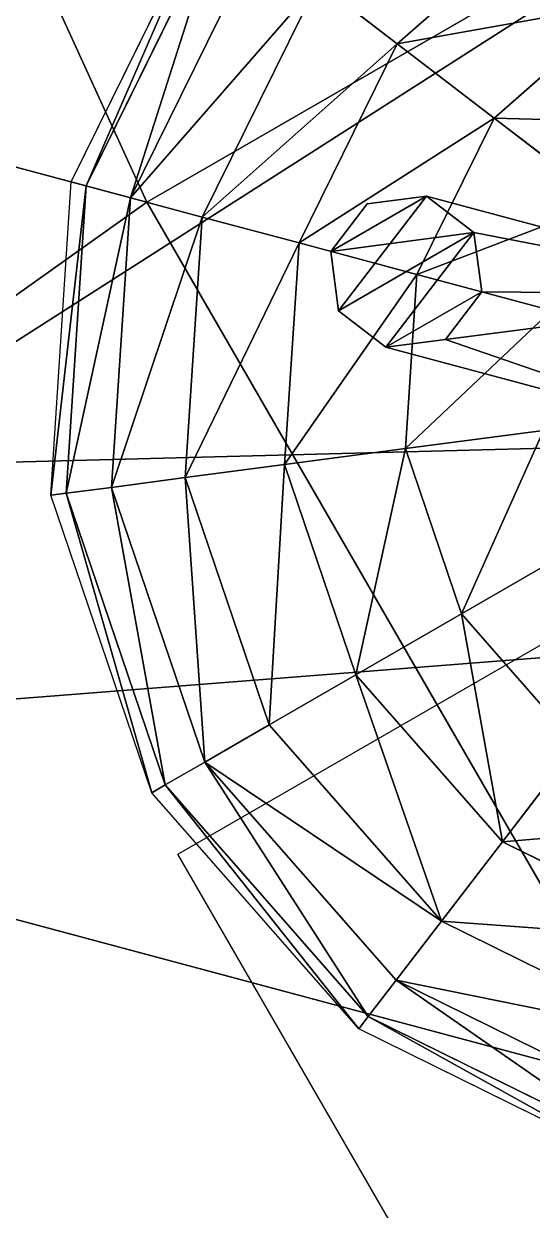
# Model space of a CAD drawing. Header units: inches. Extents: x -297 to 297, y -272 to 272.
# Drawn here: x -84.65 to -82.37, y 47.28 to 52.59 of the extents above; entities that cross this region are included whole.
import ezdxf

# ---------------------------------------------------------------- set-up
doc = ezdxf.new("R2010")
doc.units = ezdxf.units.IN
doc.header["$MEASUREMENT"] = 0
doc.layers.get('0').update_dxf_attribs({"true_color": 0xffffff})
for name, color, linetype, true_color in [('bg', 7, 'Continuous', 0xffffff), ('Google_Earth_Snapshot', 7, 'Continuous', 0x009987), ('Google_Earth_Terrain', 7, 'Continuous', 0x664400)]:
    doc.layers.add(name, color=color, linetype=linetype, true_color=true_color)

# ---------------------------------------------------------------- blocks, each defined once
blk = doc.blocks.new('Group_17')
for p, q in [((-8.2975, -1.2025, 24.7841), (-8.05, -1.1, 24.7841)), ((-8.2975, -1.2025, 43.7599), (-8.05, -1.1, 43.7599)), ((-8.05, -1.1, 24.7841), (-7.8025, -1.2025, 24.7841)), ((-8.05, -1.1, 24.7841), (-8.05, -1.1, 43.7599)), ((-8.05, -1.1, 43.7599), (-7.8025, -1.2025, 43.7599)), ((-8.4, -1.45, 24.7841), (-8.2975, -1.2025, 24.7841)), ((-8.4, -1.45, 43.7599), (-8.2975, -1.2025, 43.7599)), ((-8.2975, -1.2025, 24.7841), (-8.2975, -1.2025, 43.7599)), ((-7.8025, -1.2025, 24.7841), (-7.7, -1.45, 24.7841)), ((-7.8025, -1.2025, 24.7841), (-7.8025, -1.2025, 43.7599)), ((-7.8025, -1.2025, 43.7599), (-7.7, -1.45, 43.7599)), ((-8.2975, -1.6975, 24.7841), (-8.4, -1.45, 24.7841)), ((-8.4, -1.45, 24.7841), (-8.4, -1.45, 43.7599)), ((-8.2975, -1.6975, 43.7599), (-8.4, -1.45, 43.7599)), ((-7.7, -1.45, 24.7841), (-7.8025, -1.6975, 24.7841)), ((-7.7, -1.45, 43.7599), (-7.8025, -1.6975, 43.7599)), ((-7.7, -1.45, 43.7599), (-7.7, -1.45, 24.7841)), ((-8.05, -1.8, 24.7841), (-8.2975, -1.6975, 24.7841)), ((-8.2975, -1.6975, 24.7841), (-8.2975, -1.6975, 43.7599)), ((-8.05, -1.8, 43.7599), (-8.2975, -1.6975, 43.7599)), ((-7.8025, -1.6975, 24.7841), (-8.05, -1.8, 24.7841)), ((-7.8025, -1.6975, 43.7599), (-8.05, -1.8, 43.7599)), ((-7.8025, -1.6975, 43.7599), (-7.8025, -1.6975, 24.7841)), ((-8.05, -1.8, 24.7841), (-8.05, -1.8, 43.7599))]:
    blk.add_line(p, q)
mesh = blk.add_polyface()
corners = [(-8.2975, -1.2025, 24.7841), (-8.2975, -1.6975, 24.7841), (-8.4, -1.45, 24.7841), (-8.05, -1.1, 24.7841), (-8.05, -1.8, 24.7841), (-7.8025, -1.6975, 24.7841), (-7.8025, -1.2025, 24.7841), (-7.7, -1.45, 24.7841)]
mesh.append_faces([[corners[k] for k in face] for face in [(0, 1, 2), (5, 6, 7)]], dxfattribs={"vtx0": -1})
mesh.append_faces([[corners[k] for k in face] for face in [(1, 3, 4), (4, 3, 5)]], dxfattribs={"vtx0": -1, "vtx1": -1})
mesh.append_faces([[corners[k] for k in face] for face in [(1, 0, 3), (5, 3, 6)]], dxfattribs={"vtx0": -1, "vtx2": -1})
mesh = blk.add_polyface()
corners = [(-8.2975, -1.6975, 43.7599), (-8.2975, -1.2025, 43.7599), (-8.4, -1.45, 43.7599), (-8.05, -1.8, 43.7599), (-8.05, -1.1, 43.7599), (-7.8025, -1.6975, 43.7599), (-7.8025, -1.2025, 43.7599), (-7.7, -1.45, 43.7599)]
mesh.append_faces([[corners[k] for k in face] for face in [(0, 1, 2), (6, 5, 7)]], dxfattribs={"vtx0": -1})
mesh.append_faces([[corners[k] for k in face] for face in [(1, 3, 4), (4, 5, 6)]], dxfattribs={"vtx0": -1, "vtx1": -1})
mesh.append_faces([[corners[k] for k in face] for face in [(1, 0, 3), (4, 3, 5)]], dxfattribs={"vtx0": -1, "vtx2": -1})
mesh = blk.add_polyface()
corners = [(-8.2975, -1.2025, 43.7599), (-8.05, -1.1, 24.7841), (-8.2975, -1.2025, 24.7841), (-8.05, -1.1, 43.7599)]
mesh.append_faces([[corners[k] for k in face] for face in [(0, 1, 2), (1, 0, 3)]], dxfattribs={"vtx0": -1})
mesh = blk.add_polyface()
corners = [(-8.05, -1.1, 43.7599), (-7.8025, -1.2025, 24.7841), (-8.05, -1.1, 24.7841), (-7.8025, -1.2025, 43.7599)]
mesh.append_faces([[corners[k] for k in face] for face in [(0, 1, 2), (1, 0, 3)]], dxfattribs={"vtx0": -1})
mesh = blk.add_polyface()
corners = [(-8.2975, -1.2025, 43.7599), (-8.4, -1.45, 24.7841), (-8.4, -1.45, 43.7599), (-8.2975, -1.2025, 24.7841)]
mesh.append_faces([[corners[k] for k in face] for face in [(0, 1, 2), (1, 0, 3)]], dxfattribs={"vtx0": -1})
mesh = blk.add_polyface()
corners = [(-7.8025, -1.2025, 24.7841), (-7.7, -1.45, 43.7599), (-7.7, -1.45, 24.7841), (-7.8025, -1.2025, 43.7599)]
mesh.append_faces([[corners[k] for k in face] for face in [(0, 1, 2), (1, 0, 3)]], dxfattribs={"vtx0": -1})
mesh = blk.add_polyface()
corners = [(-8.4, -1.45, 43.7599), (-8.2975, -1.6975, 24.7841), (-8.2975, -1.6975, 43.7599), (-8.4, -1.45, 24.7841)]
mesh.append_faces([[corners[k] for k in face] for face in [(0, 1, 2), (1, 0, 3)]], dxfattribs={"vtx0": -1})
mesh = blk.add_polyface()
corners = [(-7.8025, -1.6975, 24.7841), (-7.7, -1.45, 43.7599), (-7.8025, -1.6975, 43.7599), (-7.7, -1.45, 24.7841)]
mesh.append_faces([[corners[k] for k in face] for face in [(0, 1, 2), (1, 0, 3)]], dxfattribs={"vtx0": -1})
mesh = blk.add_polyface()
corners = [(-8.05, -1.8, 43.7599), (-8.2975, -1.6975, 24.7841), (-8.05, -1.8, 24.7841), (-8.2975, -1.6975, 43.7599)]
mesh.append_faces([[corners[k] for k in face] for face in [(0, 1, 2), (1, 0, 3)]], dxfattribs={"vtx0": -1})
mesh = blk.add_polyface()
corners = [(-7.8025, -1.6975, 43.7599), (-8.05, -1.8, 24.7841), (-7.8025, -1.6975, 24.7841), (-8.05, -1.8, 43.7599)]
mesh.append_faces([[corners[k] for k in face] for face in [(0, 1, 2), (1, 0, 3)]], dxfattribs={"vtx0": -1})
blk = doc.blocks.new('Group_18')
for p, q in [((-8.9, 2.3, 24.7841), (-8.9, -2.3, 24.7841)), ((-8.9, 2.3, 20.24), (-8.9, -2.3, 20.24)), ((-8.9, -2.3, 20.24), (-13.1, -6.5, 16.78)), ((-8.9, -2.3, 24.7841), (-4.3, -2.3, 24.7841)), ((-8.9, -2.3, 20.24), (-4.3, -2.3, 20.24)), ((-8.9, -2.3, 24.7841), (-8.9, -2.3, 20.24)), ((-4.3, -2.3, -8.42), (-8.5, -6.5, -8.42)), ((-4.3, -2.3, 20.24), (-8.5, -6.5, 16.78))]:
    blk.add_line(p, q)
mesh = blk.add_polyface()
corners = [(-8.9, 2.3, -8.42), (-13.1, -6.5, -8.42), (-13.1, -1.9, -8.42), (-8.5, -6.5, -8.42), (-4.3, 2.3, -8.42), (-4.3, -2.3, -8.42)]
mesh.append_faces([[corners[k] for k in face] for face in [(0, 1, 2), (3, 4, 5)]], dxfattribs={"vtx0": -1})
mesh.append_faces([[corners[k] for k in face] for face in [(1, 0, 3)]], dxfattribs={"vtx0": -1, "vtx1": -1})
mesh.append_faces([[corners[k] for k in face] for face in [(3, 0, 4)]], dxfattribs={"vtx0": -1, "vtx2": -1})
at = {"color": 9, "true_color": 0xc6d1c6}
mesh = blk.add_polyface(dxfattribs=at)
corners = [(-8.9, -2.3, 20.24), (-13.1, -1.9, 16.78), (-13.1, -6.5, 16.78), (-8.9, 2.3, 20.24)]
mesh.append_faces([[corners[k] for k in face] for face in [(0, 1, 2), (1, 0, 3)]], dxfattribs={"vtx0": -1, "color": 9})
mesh = blk.add_polyface()
corners = [(-4.3, -2.3, 24.7841), (-8.9, 2.3, 24.7841), (-8.9, -2.3, 24.7841), (-4.3, 2.3, 24.7841)]
mesh.append_faces([[corners[k] for k in face] for face in [(0, 1, 2), (1, 0, 3)]], dxfattribs={"vtx0": -1})
mesh = blk.add_polyface()
corners = [(-8.9, 2.3, 24.7841), (-8.9, -2.3, 20.24), (-8.9, -2.3, 24.7841), (-8.9, 2.3, 20.24)]
mesh.append_faces([[corners[k] for k in face] for face in [(0, 1, 2), (1, 0, 3)]], dxfattribs={"vtx0": -1})
mesh = blk.add_polyface(dxfattribs=at)
corners = [(-8.5, -6.5, 16.78), (-8.9, -2.3, 20.24), (-13.1, -6.5, 16.78), (-4.3, -2.3, 20.24)]
mesh.append_faces([[corners[k] for k in face] for face in [(0, 1, 2), (1, 0, 3)]], dxfattribs={"vtx0": -1, "color": 9})
mesh = blk.add_polyface()
corners = [(-4.3, -2.3, 24.7841), (-8.9, -2.3, 20.24), (-4.3, -2.3, 20.24), (-8.9, -2.3, 24.7841)]
mesh.append_faces([[corners[k] for k in face] for face in [(0, 1, 2), (1, 0, 3)]], dxfattribs={"vtx0": -1})
mesh = blk.add_polyface()
corners = [(-4.3, -2.3, 20.24), (-8.5, -6.5, -8.42), (-4.3, -2.3, -8.42), (-8.5, -6.5, 16.78)]
mesh.append_faces([[corners[k] for k in face] for face in [(0, 1, 2), (1, 0, 3)]], dxfattribs={"vtx0": -1})
blk = doc.blocks.new('Group_19')
for p, q in [((-8.2975, -1.2025, 29.7411), (-7.095, 0, 29.7411)), ((-8.2975, -1.2025, 32.2411), (-7.095, 0, 32.2411)), ((-6.6, -0.495, 29.7411), (-7.8025, -1.6975, 29.7411)), ((-6.6, -0.495, 32.2411), (-7.8025, -1.6975, 32.2411)), ((-8.05, -1.1, 29.7411), (-8.2975, -1.2025, 29.7411)), ((-8.05, -1.1, 32.2411), (-8.2975, -1.2025, 32.2411)), ((-7.8025, -1.2025, 29.7411), (-8.05, -1.1, 29.7411)), ((-8.05, -1.1, 32.2411), (-8.05, -1.1, 29.7411)), ((-7.8025, -1.2025, 32.2411), (-8.05, -1.1, 32.2411)), ((-8.2975, -1.2025, 29.7411), (-8.2975, -1.2025, 32.2411)), ((-7.7, -1.45, 29.7411), (-7.8025, -1.2025, 29.7411)), ((-7.8025, -1.2025, 32.2411), (-7.8025, -1.2025, 29.7411)), ((-7.7, -1.45, 32.2411), (-7.8025, -1.2025, 32.2411)), ((-7.8025, -1.6975, 29.7411), (-7.7, -1.45, 29.7411)), ((-7.8025, -1.6975, 32.2411), (-7.7, -1.45, 32.2411)), ((-7.7, -1.45, 32.2411), (-7.7, -1.45, 29.7411)), ((-7.8025, -1.6975, 32.2411), (-7.8025, -1.6975, 29.7411))]:
    blk.add_line(p, q)
mesh = blk.add_polyface()
corners = [(-7.095, 0, 29.7411), (-8.05, -1.1, 29.7411), (-8.2975, -1.2025, 29.7411), (-7.8025, -1.2025, 29.7411), (-7.7, -1.45, 29.7411), (-6.6, 0.495, 29.7411), (-7.7, 1.45, 29.7411), (-7.8025, 1.6975, 29.7411), (-8.05, 1.1, 29.7411), (-8.2975, 1.2025, 29.7411), (-7.8025, 1.2025, 29.7411), (-6.6, -0.495, 29.7411), (-7.8025, -1.6975, 29.7411), (-5.3975, 1.6975, 29.7411), (-6.105, 0, 29.7411), (-5.5, 1.45, 29.7411), (-5.15, 1.1, 29.7411), (-4.9025, 1.2025, 29.7411), (-5.3975, 1.2025, 29.7411), (-5.3975, -1.2025, 29.7411), (-5.5, -1.45, 29.7411), (-5.15, -1.1, 29.7411), (-4.9025, -1.2025, 29.7411), (-5.3975, -1.6975, 29.7411)]
mesh.append_faces([[corners[k] for k in face] for face in [(0, 1, 2), (5, 6, 7), (8, 0, 9), (4, 11, 12), (14, 16, 17), (21, 14, 22)]], dxfattribs={"vtx0": -1})
mesh.append_faces([[corners[k] for k in face] for face in [(1, 0, 3), (3, 0, 4), (16, 14, 18), (18, 14, 15), (19, 14, 21), (23, 14, 20)]], dxfattribs={"vtx0": -1, "vtx1": -1})
mesh.append_faces([[corners[k] for k in face] for face in [(6, 5, 0), (11, 4, 0), (11, 0, 5), (11, 13, 14)]], dxfattribs={"vtx0": -1, "vtx1": -1, "vtx2": -1})
mesh.append_faces([[corners[k] for k in face] for face in [(0, 8, 10), (0, 10, 6), (11, 5, 13), (14, 13, 15), (14, 19, 20), (14, 23, 11)]], dxfattribs={"vtx0": -1, "vtx2": -1})
mesh = blk.add_polyface()
corners = [(-7.095, 0, 32.2411), (-8.05, 1.1, 32.2411), (-8.2975, 1.2025, 32.2411), (-7.8025, 1.2025, 32.2411), (-7.7, 1.45, 32.2411), (-6.6, -0.495, 32.2411), (-7.7, -1.45, 32.2411), (-7.8025, -1.6975, 32.2411), (-8.05, -1.1, 32.2411), (-8.2975, -1.2025, 32.2411), (-7.8025, -1.2025, 32.2411), (-6.6, 0.495, 32.2411), (-7.8025, 1.6975, 32.2411), (-5.3975, -1.6975, 32.2411), (-6.105, 0, 32.2411), (-5.5, -1.45, 32.2411), (-5.15, -1.1, 32.2411), (-4.9025, -1.2025, 32.2411), (-5.3975, -1.2025, 32.2411), (-5.3975, 1.2025, 32.2411), (-5.5, 1.45, 32.2411), (-5.15, 1.1, 32.2411), (-4.9025, 1.2025, 32.2411), (-5.3975, 1.6975, 32.2411)]
mesh.append_faces([[corners[k] for k in face] for face in [(0, 1, 2), (5, 6, 7), (8, 0, 9), (4, 11, 12), (14, 16, 17), (21, 14, 22)]], dxfattribs={"vtx0": -1})
mesh.append_faces([[corners[k] for k in face] for face in [(1, 0, 3), (3, 0, 4), (16, 14, 18), (18, 14, 15), (19, 14, 21), (23, 14, 20)]], dxfattribs={"vtx0": -1, "vtx1": -1})
mesh.append_faces([[corners[k] for k in face] for face in [(6, 5, 0), (11, 4, 0), (11, 0, 5), (11, 13, 14)]], dxfattribs={"vtx0": -1, "vtx1": -1, "vtx2": -1})
mesh.append_faces([[corners[k] for k in face] for face in [(0, 8, 10), (0, 10, 6), (11, 5, 13), (14, 13, 15), (14, 19, 20), (14, 23, 11)]], dxfattribs={"vtx0": -1, "vtx2": -1})
mesh = blk.add_polyface()
corners = [(-8.2975, -1.2025, 32.2411), (-7.095, 0, 29.7411), (-8.2975, -1.2025, 29.7411), (-7.095, 0, 32.2411)]
mesh.append_faces([[corners[k] for k in face] for face in [(0, 1, 2), (1, 0, 3)]], dxfattribs={"vtx0": -1})
mesh = blk.add_polyface()
corners = [(-6.6, -0.495, 32.2411), (-7.8025, -1.6975, 29.7411), (-6.6, -0.495, 29.7411), (-7.8025, -1.6975, 32.2411)]
mesh.append_faces([[corners[k] for k in face] for face in [(0, 1, 2), (1, 0, 3)]], dxfattribs={"vtx0": -1})
mesh = blk.add_polyface()
corners = [(-8.05, -1.1, 32.2411), (-8.2975, -1.2025, 29.7411), (-8.05, -1.1, 29.7411), (-8.2975, -1.2025, 32.2411)]
mesh.append_faces([[corners[k] for k in face] for face in [(0, 1, 2), (1, 0, 3)]], dxfattribs={"vtx0": -1})
mesh = blk.add_polyface()
corners = [(-7.8025, -1.2025, 32.2411), (-8.05, -1.1, 29.7411), (-7.8025, -1.2025, 29.7411), (-8.05, -1.1, 32.2411)]
mesh.append_faces([[corners[k] for k in face] for face in [(0, 1, 2), (1, 0, 3)]], dxfattribs={"vtx0": -1})
mesh = blk.add_polyface()
corners = [(-7.8025, -1.2025, 32.2411), (-7.7, -1.45, 29.7411), (-7.7, -1.45, 32.2411), (-7.8025, -1.2025, 29.7411)]
mesh.append_faces([[corners[k] for k in face] for face in [(0, 1, 2), (1, 0, 3)]], dxfattribs={"vtx0": -1})
mesh = blk.add_polyface()
corners = [(-7.8025, -1.6975, 32.2411), (-7.7, -1.45, 29.7411), (-7.8025, -1.6975, 29.7411), (-7.7, -1.45, 32.2411)]
mesh.append_faces([[corners[k] for k in face] for face in [(0, 1, 2), (1, 0, 3)]], dxfattribs={"vtx0": -1})
blk = doc.blocks.new('SCHOTEL_toren')
at = {"color": 7, "true_color": 0xffffff}
for p, q in [((-8.9533, -0.9748, 44.0664), (-9.1472, 0, 44.0664)), ((-8.449, -0.7659, 43.8424), (-8.6013, 0, 43.8424)), ((-7.8736, -0.5275, 43.6759), (-8.449, -0.7659, 43.8424)), ((-8.449, -0.7659, 43.8424), (-8.9533, -0.9748, 44.0664)), ((-8.0152, -1.4152, 43.8424), (-8.449, -0.7659, 43.8424)), ((-8.9533, -0.9748, 44.0664), (-9.3672, -1.1462, 44.3393)), ((-8.4012, -1.8012, 44.0664), (-8.9533, -0.9748, 44.0664)), ((-7.5748, -0.9748, 43.6759), (-8.0152, -1.4152, 43.8424)), ((-8.7179, -2.1179, 44.3393), (-9.3672, -1.1462, 44.3393)), ((-8.9533, -2.3533, 44.6507), (-9.6748, -1.2736, 44.6507)), ((-7.1275, -1.2736, 43.6759), (-7.3659, -1.849, 43.8424)), ((-9.1472, -2.5472, 45.34), (-9.9281, -1.3786, 45.34)), ((-9.0983, -2.4983, 44.9886), (-9.8642, -1.3521, 44.9886)), ((-6.6, -1.3786, 43.6759), (-6.6, -2.0013, 43.8424)), ((-8.0152, -1.4152, 43.8424), (-8.4012, -1.8012, 44.0664)), ((-7.3659, -1.849, 43.8424), (-8.0152, -1.4152, 43.8424)), ((-8.4012, -1.8012, 44.0664), (-8.7179, -2.1179, 44.3393)), ((-7.5748, -2.3533, 44.0664), (-8.4012, -1.8012, 44.0664)), ((-4.7988, -1.8012, 44.0664), (-5.6252, -2.3533, 44.0664)), ((-7.3659, -1.849, 43.8424), (-7.5748, -2.3533, 44.0664)), ((-6.6, -2.0013, 43.8424), (-7.3659, -1.849, 43.8424)), ((-5.8341, -1.849, 43.8424), (-6.6, -2.0013, 43.8424)), ((-5.8341, -1.849, 43.8424), (-5.6252, -2.3533, 44.0664)), ((-6.6, -2.0013, 43.8424), (-6.6, -2.5472, 44.0664)), ((-8.7179, -2.1179, 44.3393), (-8.9533, -2.3533, 44.6507)), ((-7.7462, -2.7672, 44.3393), (-8.7179, -2.1179, 44.3393)), ((-4.4821, -2.1179, 44.3393), (-5.4538, -2.7672, 44.3393)), ((-8.9533, -2.3533, 44.6507), (-9.0983, -2.4983, 44.9886)), ((-7.8736, -3.0748, 44.6507), (-8.9533, -2.3533, 44.6507)), ((-7.5748, -2.3533, 44.0664), (-7.7462, -2.7672, 44.3393)), ((-6.6, -2.5472, 44.0664), (-7.5748, -2.3533, 44.0664)), ((-5.6252, -2.3533, 44.0664), (-6.6, -2.5472, 44.0664)), ((-5.6252, -2.3533, 44.0664), (-5.4538, -2.7672, 44.3393)), ((-4.2467, -2.3533, 44.6507), (-5.3264, -3.0748, 44.6507)), ((-9.0983, -2.4983, 44.9886), (-9.1472, -2.5472, 45.34)), ((-7.9786, -3.3281, 45.34), (-9.1472, -2.5472, 45.34)), ((-7.9521, -3.2642, 44.9886), (-9.0983, -2.4983, 44.9886)), ((-6.6, -2.5472, 44.0664), (-6.6, -2.9952, 44.3393)), ((-4.1017, -2.4983, 44.9886), (-5.2479, -3.2642, 44.9886)), ((-4.0528, -2.5472, 45.34), (-5.2214, -3.3281, 45.34)), ((-7.7462, -2.7672, 44.3393), (-7.8736, -3.0748, 44.6507)), ((-6.6, -2.9952, 44.3393), (-7.7462, -2.7672, 44.3393)), ((-5.4538, -2.7672, 44.3393), (-6.6, -2.9952, 44.3393)), ((-5.4538, -2.7672, 44.3393), (-5.3264, -3.0748, 44.6507)), ((-6.6, -2.9952, 44.3393), (-6.6, -3.3281, 44.6507)), ((-7.8736, -3.0748, 44.6507), (-7.9521, -3.2642, 44.9886)), ((-6.6, -3.3281, 44.6507), (-7.8736, -3.0748, 44.6507)), ((-5.3264, -3.0748, 44.6507), (-6.6, -3.3281, 44.6507)), ((-5.3264, -3.0748, 44.6507), (-5.2479, -3.2642, 44.9886)), ((-7.9521, -3.2642, 44.9886), (-7.9786, -3.3281, 45.34)), ((-6.6, -3.5331, 44.9886), (-7.9521, -3.2642, 44.9886)), ((-5.2479, -3.2642, 44.9886), (-6.6, -3.5331, 44.9886)), ((-5.2479, -3.2642, 44.9886), (-5.2214, -3.3281, 45.34)), ((-6.6, -3.6023, 45.34), (-7.9786, -3.3281, 45.34)), ((-6.6, -3.3281, 44.6507), (-6.6, -3.5331, 44.9886)), ((-5.2214, -3.3281, 45.34), (-6.6, -3.6023, 45.34)), ((-6.6, -3.5331, 44.9886), (-6.6, -3.6023, 45.34))]:
    blk.add_line(p, q, dxfattribs=at)
at = {"color": 9, "true_color": 0xc8c8c8}
blk.add_blockref('Group_18', (0, 0), dxfattribs=at)
at = {"color": 7, "true_color": 0xffffff}
blk.add_blockref('Group_17', (0, 0), dxfattribs=at)
blk.add_blockref('Group_19', (0, 0))
mesh = blk.add_polyface(dxfattribs=at)
corners = [(-9.1472, 0, 44.0664), (-9.3672, -1.1462, 44.3393), (-9.5952, 0, 44.3393), (-8.9533, -0.9748, 44.0664)]
mesh.append_faces([[corners[k] for k in face] for face in [(0, 1, 2), (1, 0, 3)]], dxfattribs={"vtx0": -1, "color": 7})
mesh = blk.add_polyface(dxfattribs=at)
corners = [(-8.6013, 0, 43.8424), (-8.9533, -0.9748, 44.0664), (-9.1472, 0, 44.0664), (-8.449, -0.7659, 43.8424)]
mesh.append_faces([[corners[k] for k in face] for face in [(0, 1, 2), (1, 0, 3)]], dxfattribs={"vtx0": -1, "color": 7})
mesh = blk.add_polyface(dxfattribs=at)
corners = [(-7.9786, 0, 43.6759), (-8.449, -0.7659, 43.8424), (-8.6013, 0, 43.8424), (-7.8736, -0.5275, 43.6759)]
mesh.append_faces([[corners[k] for k in face] for face in [(0, 1, 2), (1, 0, 3)]], dxfattribs={"vtx0": -1, "color": 7})
mesh = blk.add_polyface(dxfattribs=at)
corners = [(-7.8736, -0.5275, 43.6759), (-8.0152, -1.4152, 43.8424), (-8.449, -0.7659, 43.8424), (-7.5748, -0.9748, 43.6759)]
mesh.append_faces([[corners[k] for k in face] for face in [(0, 1, 2), (1, 0, 3)]], dxfattribs={"vtx0": -1, "color": 7})
mesh = blk.add_polyface(dxfattribs=at)
corners = [(-8.449, -0.7659, 43.8424), (-8.4012, -1.8012, 44.0664), (-8.9533, -0.9748, 44.0664), (-8.0152, -1.4152, 43.8424)]
mesh.append_faces([[corners[k] for k in face] for face in [(0, 1, 2), (1, 0, 3)]], dxfattribs={"vtx0": -1, "color": 7})
mesh = blk.add_polyface(dxfattribs=at)
corners = [(-8.9533, -0.9748, 44.0664), (-8.7179, -2.1179, 44.3393), (-9.3672, -1.1462, 44.3393), (-8.4012, -1.8012, 44.0664)]
mesh.append_faces([[corners[k] for k in face] for face in [(0, 1, 2), (1, 0, 3)]], dxfattribs={"vtx0": -1, "color": 7})
mesh = blk.add_polyface(dxfattribs=at)
corners = [(-7.5748, -0.9748, 43.6759), (-7.3659, -1.849, 43.8424), (-8.0152, -1.4152, 43.8424), (-7.1275, -1.2736, 43.6759)]
mesh.append_faces([[corners[k] for k in face] for face in [(0, 1, 2), (1, 0, 3)]], dxfattribs={"vtx0": -1, "color": 7})
mesh = blk.add_polyface(dxfattribs=at)
corners = [(-9.3672, -1.1462, 44.3393), (-8.9533, -2.3533, 44.6507), (-9.6748, -1.2736, 44.6507), (-8.7179, -2.1179, 44.3393)]
mesh.append_faces([[corners[k] for k in face] for face in [(0, 1, 2), (1, 0, 3)]], dxfattribs={"vtx0": -1, "color": 7})
mesh = blk.add_polyface(dxfattribs=at)
corners = [(-9.8642, -1.3521, 44.9886), (-8.9533, -2.3533, 44.6507), (-9.0983, -2.4983, 44.9886), (-9.6748, -1.2736, 44.6507)]
mesh.append_faces([[corners[k] for k in face] for face in [(0, 1, 2), (1, 0, 3)]], dxfattribs={"vtx0": -1, "color": 7})
mesh = blk.add_polyface(dxfattribs=at)
corners = [(-7.1275, -1.2736, 43.6759), (-6.6, -2.0013, 43.8424), (-7.3659, -1.849, 43.8424), (-6.6, -1.3786, 43.6759)]
mesh.append_faces([[corners[k] for k in face] for face in [(0, 1, 2), (1, 0, 3)]], dxfattribs={"vtx0": -1, "color": 7})
mesh = blk.add_polyface(dxfattribs=at)
corners = [(-6.6, -1.3786, 43.6759), (-5.8341, -1.849, 43.8424), (-6.6, -2.0013, 43.8424), (-6.0725, -1.2736, 43.6759)]
mesh.append_faces([[corners[k] for k in face] for face in [(0, 1, 2), (1, 0, 3)]], dxfattribs={"vtx0": -1, "color": 7})
mesh = blk.add_polyface(dxfattribs=at)
corners = [(-9.9281, -1.3786, 45.34), (-9.0983, -2.4983, 44.9886), (-9.1472, -2.5472, 45.34), (-9.8642, -1.3521, 44.9886)]
mesh.append_faces([[corners[k] for k in face] for face in [(0, 1, 2), (1, 0, 3)]], dxfattribs={"vtx0": -1, "color": 7})
mesh = blk.add_polyface(dxfattribs=at)
corners = [(-8.0152, -1.4152, 43.8424), (-7.5748, -2.3533, 44.0664), (-8.4012, -1.8012, 44.0664), (-7.3659, -1.849, 43.8424)]
mesh.append_faces([[corners[k] for k in face] for face in [(0, 1, 2), (1, 0, 3)]], dxfattribs={"vtx0": -1, "color": 7})
mesh = blk.add_polyface(dxfattribs=at)
corners = [(-5.1848, -1.4152, 43.8424), (-5.6252, -2.3533, 44.0664), (-5.8341, -1.849, 43.8424), (-4.7988, -1.8012, 44.0664)]
mesh.append_faces([[corners[k] for k in face] for face in [(0, 1, 2), (1, 0, 3)]], dxfattribs={"vtx0": -1, "color": 7})
mesh = blk.add_polyface(dxfattribs=at)
corners = [(-8.4012, -1.8012, 44.0664), (-7.7462, -2.7672, 44.3393), (-8.7179, -2.1179, 44.3393), (-7.5748, -2.3533, 44.0664)]
mesh.append_faces([[corners[k] for k in face] for face in [(0, 1, 2), (1, 0, 3)]], dxfattribs={"vtx0": -1, "color": 7})
mesh = blk.add_polyface(dxfattribs=at)
corners = [(-4.7988, -1.8012, 44.0664), (-5.4538, -2.7672, 44.3393), (-5.6252, -2.3533, 44.0664), (-4.4821, -2.1179, 44.3393)]
mesh.append_faces([[corners[k] for k in face] for face in [(0, 1, 2), (1, 0, 3)]], dxfattribs={"vtx0": -1, "color": 7})
mesh = blk.add_polyface(dxfattribs=at)
corners = [(-7.3659, -1.849, 43.8424), (-6.6, -2.5472, 44.0664), (-7.5748, -2.3533, 44.0664), (-6.6, -2.0013, 43.8424)]
mesh.append_faces([[corners[k] for k in face] for face in [(0, 1, 2), (1, 0, 3)]], dxfattribs={"vtx0": -1, "color": 7})
mesh = blk.add_polyface(dxfattribs=at)
corners = [(-6.6, -2.0013, 43.8424), (-5.6252, -2.3533, 44.0664), (-6.6, -2.5472, 44.0664), (-5.8341, -1.849, 43.8424)]
mesh.append_faces([[corners[k] for k in face] for face in [(0, 1, 2), (1, 0, 3)]], dxfattribs={"vtx0": -1, "color": 7})
mesh = blk.add_polyface(dxfattribs=at)
corners = [(-8.7179, -2.1179, 44.3393), (-7.8736, -3.0748, 44.6507), (-8.9533, -2.3533, 44.6507), (-7.7462, -2.7672, 44.3393)]
mesh.append_faces([[corners[k] for k in face] for face in [(0, 1, 2), (1, 0, 3)]], dxfattribs={"vtx0": -1, "color": 7})
mesh = blk.add_polyface(dxfattribs=at)
corners = [(-4.4821, -2.1179, 44.3393), (-5.3264, -3.0748, 44.6507), (-5.4538, -2.7672, 44.3393), (-4.2467, -2.3533, 44.6507)]
mesh.append_faces([[corners[k] for k in face] for face in [(0, 1, 2), (1, 0, 3)]], dxfattribs={"vtx0": -1, "color": 7})
mesh = blk.add_polyface(dxfattribs=at)
corners = [(-7.9521, -3.2642, 44.9886), (-8.9533, -2.3533, 44.6507), (-7.8736, -3.0748, 44.6507), (-9.0983, -2.4983, 44.9886)]
mesh.append_faces([[corners[k] for k in face] for face in [(0, 1, 2), (1, 0, 3)]], dxfattribs={"vtx0": -1, "color": 7})
mesh = blk.add_polyface(dxfattribs=at)
corners = [(-7.5748, -2.3533, 44.0664), (-6.6, -2.9952, 44.3393), (-7.7462, -2.7672, 44.3393), (-6.6, -2.5472, 44.0664)]
mesh.append_faces([[corners[k] for k in face] for face in [(0, 1, 2), (1, 0, 3)]], dxfattribs={"vtx0": -1, "color": 7})
mesh = blk.add_polyface(dxfattribs=at)
corners = [(-6.6, -2.5472, 44.0664), (-5.4538, -2.7672, 44.3393), (-6.6, -2.9952, 44.3393), (-5.6252, -2.3533, 44.0664)]
mesh.append_faces([[corners[k] for k in face] for face in [(0, 1, 2), (1, 0, 3)]], dxfattribs={"vtx0": -1, "color": 7})
mesh = blk.add_polyface(dxfattribs=at)
corners = [(-4.1017, -2.4983, 44.9886), (-5.3264, -3.0748, 44.6507), (-4.2467, -2.3533, 44.6507), (-5.2479, -3.2642, 44.9886)]
mesh.append_faces([[corners[k] for k in face] for face in [(0, 1, 2), (1, 0, 3)]], dxfattribs={"vtx0": -1, "color": 7})
mesh = blk.add_polyface(dxfattribs=at)
corners = [(-7.9786, -3.3281, 45.34), (-9.0983, -2.4983, 44.9886), (-7.9521, -3.2642, 44.9886), (-9.1472, -2.5472, 45.34)]
mesh.append_faces([[corners[k] for k in face] for face in [(0, 1, 2), (1, 0, 3)]], dxfattribs={"vtx0": -1, "color": 7})
mesh = blk.add_polyface(dxfattribs=at)
corners = [(-4.0528, -2.5472, 45.34), (-5.2479, -3.2642, 44.9886), (-4.1017, -2.4983, 44.9886), (-5.2214, -3.3281, 45.34)]
mesh.append_faces([[corners[k] for k in face] for face in [(0, 1, 2), (1, 0, 3)]], dxfattribs={"vtx0": -1, "color": 7})
mesh = blk.add_polyface(dxfattribs=at)
corners = [(-7.7462, -2.7672, 44.3393), (-6.6, -3.3281, 44.6507), (-7.8736, -3.0748, 44.6507), (-6.6, -2.9952, 44.3393)]
mesh.append_faces([[corners[k] for k in face] for face in [(0, 1, 2), (1, 0, 3)]], dxfattribs={"vtx0": -1, "color": 7})
mesh = blk.add_polyface(dxfattribs=at)
corners = [(-5.4538, -2.7672, 44.3393), (-6.6, -3.3281, 44.6507), (-6.6, -2.9952, 44.3393), (-5.3264, -3.0748, 44.6507)]
mesh.append_faces([[corners[k] for k in face] for face in [(0, 1, 2), (1, 0, 3)]], dxfattribs={"vtx0": -1, "color": 7})
mesh = blk.add_polyface(dxfattribs=at)
corners = [(-6.6, -3.5331, 44.9886), (-7.8736, -3.0748, 44.6507), (-6.6, -3.3281, 44.6507), (-7.9521, -3.2642, 44.9886)]
mesh.append_faces([[corners[k] for k in face] for face in [(0, 1, 2), (1, 0, 3)]], dxfattribs={"vtx0": -1, "color": 7})
mesh = blk.add_polyface(dxfattribs=at)
corners = [(-5.2479, -3.2642, 44.9886), (-6.6, -3.3281, 44.6507), (-5.3264, -3.0748, 44.6507), (-6.6, -3.5331, 44.9886)]
mesh.append_faces([[corners[k] for k in face] for face in [(0, 1, 2), (1, 0, 3)]], dxfattribs={"vtx0": -1, "color": 7})
mesh = blk.add_polyface(dxfattribs=at)
corners = [(-6.6, -3.6023, 45.34), (-7.9521, -3.2642, 44.9886), (-6.6, -3.5331, 44.9886), (-7.9786, -3.3281, 45.34)]
mesh.append_faces([[corners[k] for k in face] for face in [(0, 1, 2), (1, 0, 3)]], dxfattribs={"vtx0": -1, "color": 7})
mesh = blk.add_polyface(dxfattribs=at)
corners = [(-5.2214, -3.3281, 45.34), (-6.6, -3.5331, 44.9886), (-5.2479, -3.2642, 44.9886), (-6.6, -3.6023, 45.34)]
mesh.append_faces([[corners[k] for k in face] for face in [(0, 1, 2), (1, 0, 3)]], dxfattribs={"vtx0": -1, "color": 7})
blk = doc.blocks.new('Google_Earth_Terrain')
at = {"color": 8, "true_color": 0x7c7c7c}
mesh = blk.add_polyface(dxfattribs=at)
corners = [(-59.4246, 51.2932), (-60.8055, 104.1045), (-118.8494, 102.5868)]
mesh.append_faces([[corners[k] for k in face] for face in [(0, 1, 2)]], dxfattribs={"color": 8})
mesh = blk.add_polyface(dxfattribs=at)
corners = [(-59.4246, 51.2932), (-118.8494, 102.5868), (-117.4684, 49.7755, 0)]
mesh.append_faces([[corners[k] for k in face] for face in [(0, 1, 2)]], dxfattribs={"color": 8})
mesh = blk.add_polyface(dxfattribs=at)
corners = [(-58.0437, -1.5179, 0), (-59.4246, 51.2932), (-117.4684, 49.7755, 0)]
mesh.append_faces([[corners[k] for k in face] for face in [(0, 1, 2)]], dxfattribs={"color": 8})
mesh = blk.add_polyface(dxfattribs=at)
corners = [(-58.0437, -1.5179, 0), (-117.4684, 49.7755, 0), (-116.0875, -3.0357, 0)]
mesh.append_faces([[corners[k] for k in face] for face in [(0, 1, 2)]], dxfattribs={"color": 8})
blk = doc.blocks.new('Google_Earth_Snapshot')
at = {"color": 8, "true_color": 0x7c7c7c}
mesh = blk.add_polyface(dxfattribs=at)
corners = [(-283.3208, -271.6507), (283.3209, 271.6514), (-297.1296, 256.472), (297.1296, -256.4723)]
mesh.append_faces([[corners[k] for k in face] for face in [(0, 1, 2), (1, 0, 3)]], dxfattribs={"vtx0": -1, "color": 8})

msp = doc.modelspace()

# ---------------------------------------------------------------- linework, layer by layer
at = {"layer": 'bg', "color": 9, "true_color": 0xc8c8c8}
for p, q in [((-83.956, 48.8775), (-79.9723, 51.1775)), ((-81.656, 44.8937), (-83.956, 48.8775))]:
    msp.add_line(p, q, dxfattribs=at)

# ---------------------------------------------------------------- block references
at = {"layer": 'bg', "color": 7, "true_color": 0xfcfcfc, "rotation": 300.0000000000001}
msp.add_blockref('SCHOTEL_toren', (-77.6537, 45.2378, 8.42), dxfattribs=at)
at = {"layer": 'Google_Earth_Snapshot', "color": 9, "true_color": 0xc8c8c8}
msp.add_blockref('Google_Earth_Snapshot', (0, 0), dxfattribs=at)
at = {"layer": 'Google_Earth_Terrain', "color": 9, "true_color": 0xc8c8c8}
msp.add_blockref('Google_Earth_Terrain', (0, 0), dxfattribs=at)

doc.saveas('drawing.dxf')
